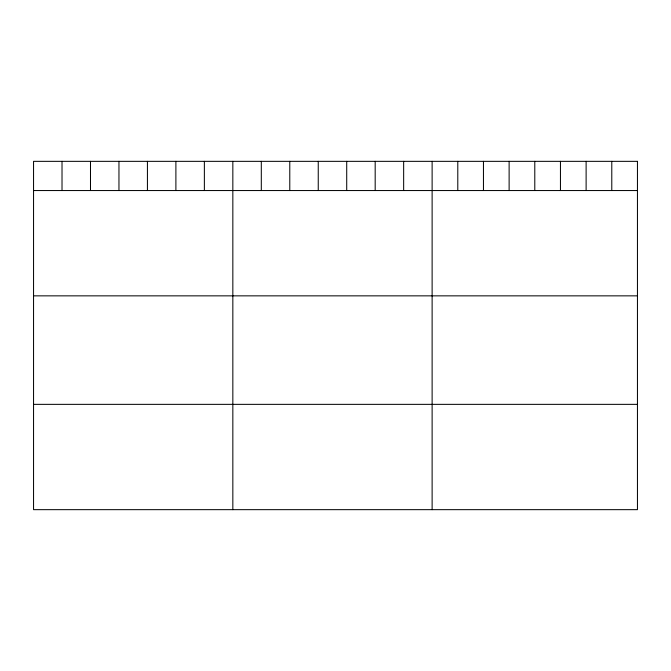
<?xml version="1.0" encoding="UTF-8"?>
<svg xmlns="http://www.w3.org/2000/svg" width="671" height="671" viewBox="0 0 671 671"><rect width="100%" height="100%" fill="white"/><g stroke="black" fill="none" stroke-linecap="round" stroke-linejoin="round"><path stroke-width="1.01" d="M33.55 190.547L637.45 190.547M33.55 295.852L637.45 295.852M33.55 404.353L637.45 404.353M611.784 161.342L611.784 190.547M586.118 161.342L586.118 190.547M560.453 161.342L560.453 190.547M534.787 161.342L534.787 190.547M509.121 161.342L509.121 190.547M483.455 161.342L483.455 190.547M457.79 161.342L457.79 190.547M432.124 161.342L432.124 509.658M403.657 161.342L403.657 190.547M375.181 161.342L375.181 190.547M346.714 161.342L346.714 190.547M318.247 161.342L318.247 190.547M289.78 161.342L289.78 190.547M261.304 161.342L261.304 190.547M232.837 161.342L232.837 509.658M204.37 161.342L204.37 190.547M175.894 161.342L175.894 190.547M147.427 161.342L147.427 190.547M118.96 161.342L118.96 190.547M90.493 161.342L90.493 190.547M62.017 161.342L62.017 190.547M637.45 161.342L33.55 161.342L33.55 509.658L637.45 509.658L637.45 161.342"/></g></svg>
